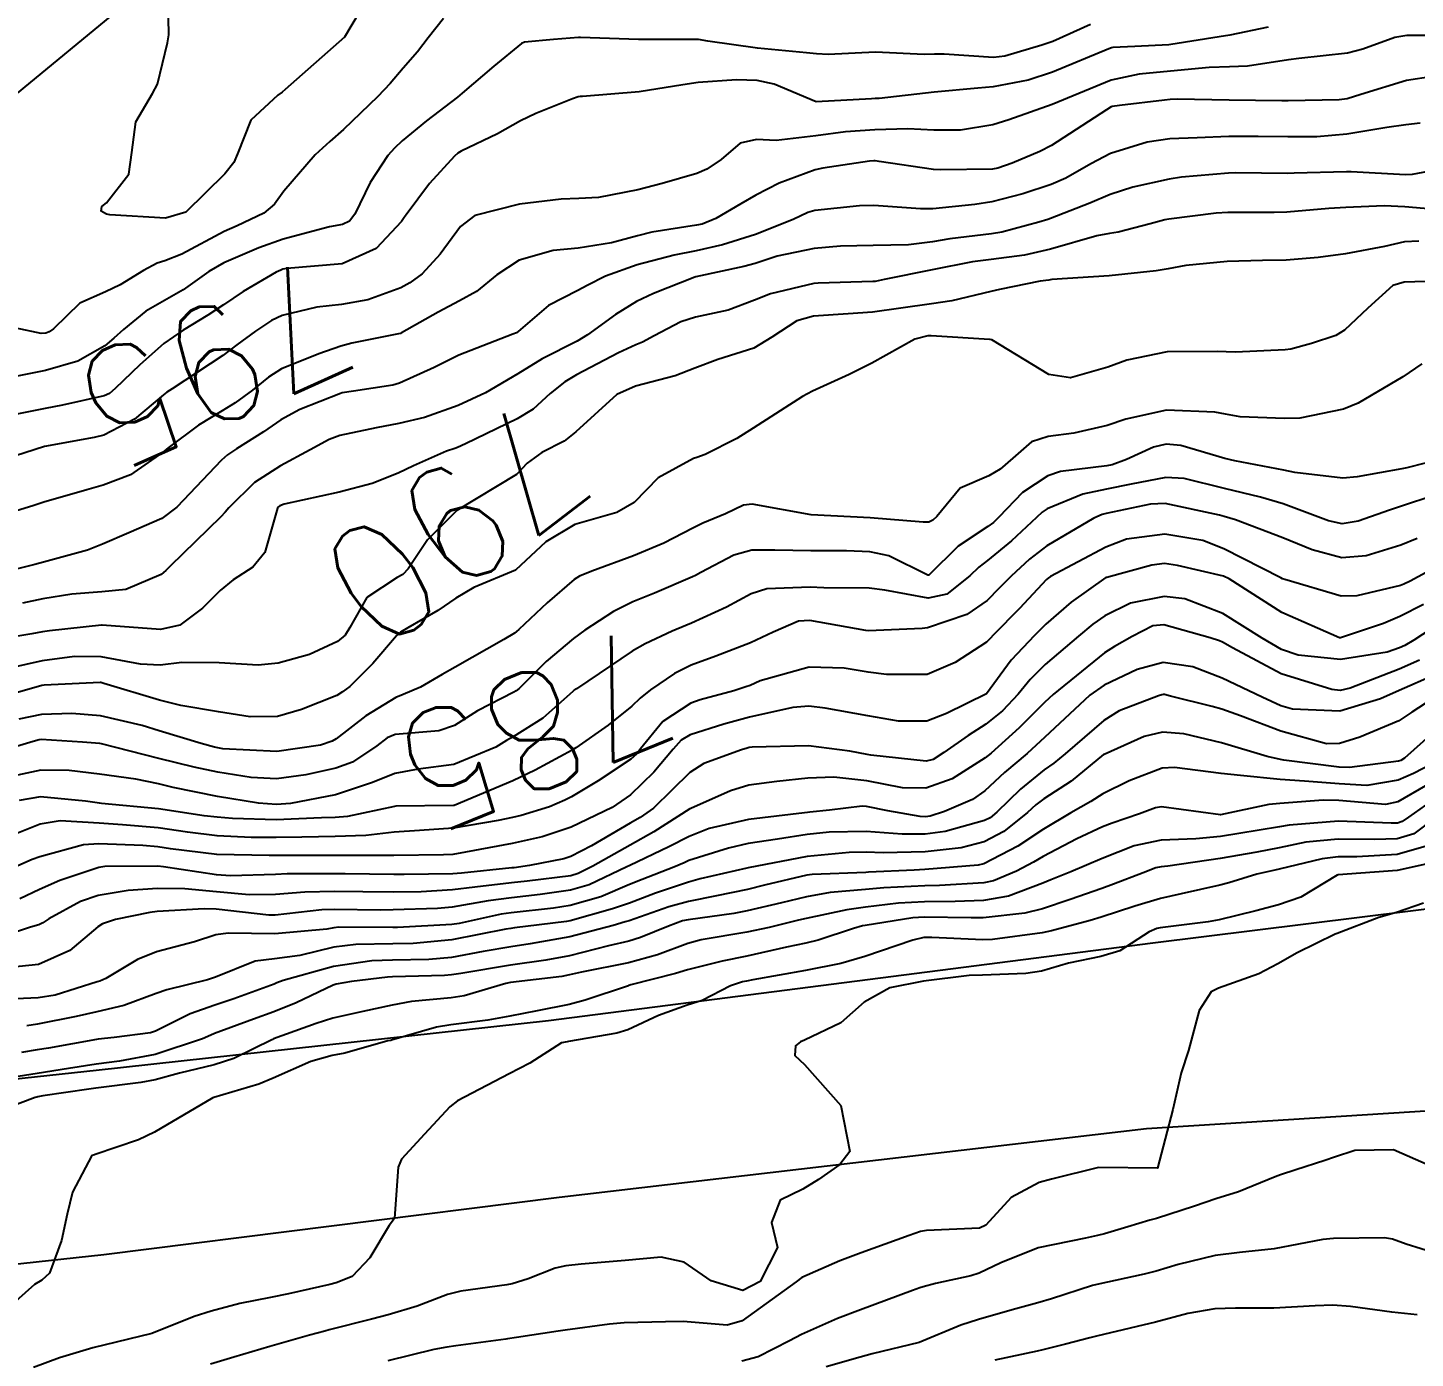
# Model space of a CAD drawing. Header units: metres. Extents: x 307586 to 320046, y 7427249 to 7434250.
# Drawn here: x 318573.04 to 318620.07, y 7430230.27 to 7430275.36 of the extents above; entities that cross this region are included whole.
import ezdxf
from ezdxf.enums import TextEntityAlignment as Align

# ---------------------------------------------------------------- set-up
doc = ezdxf.new("R2010")
doc.units = ezdxf.units.M
doc.header["$MEASUREMENT"] = 0
for name, color, linetype in [('Cotas', 45, 'Continuous'), ('Curvas de Nivel 1m', 11, 'Continuous'), ('Curvas de Nivel 5m', 15, 'Continuous'), ('Edificações', 30, 'Continuous'), ('Vias Primárias', 230, 'Continuous')]:
    doc.layers.add(name, color=color, linetype=linetype)
doc.styles.add('Style-STANDARD', font='STANDARD.shx')

msp = doc.modelspace()

# ---------------------------------------------------------------- linework, layer by layer
at = {"layer": 'Curvas de Nivel 1m', "flags": 128}
for points, elevation in [([(318584.531, 7430276.303), (318583.783, 7430275.04), (318581.765, 7430273.259), (318581.663, 7430273.172), (318581.516, 7430273.072), (318580.609, 7430272.222), (318580.152, 7430271.086), (318580.025, 7430270.792), (318579.726, 7430270.408), (318578.397, 7430269.11), (318577.711, 7430268.901), (318575.83, 7430269.02), (318575.712, 7430269.04), (318575.531, 7430269.142), (318575.56, 7430269.296), (318575.716, 7430269.424), (318576.467, 7430270.391), (318576.567, 7430271.132), (318576.71, 7430272.169), (318577.272, 7430273.125), (318577.445, 7430273.444), (318577.78, 7430274.841), (318577.822, 7430275.119), (318577.8, 7430276.256)], 799), ([(318609.063, 7430275.472), (318607.785, 7430274.895), (318607.692, 7430274.853), (318607.415, 7430274.764), (318606.165, 7430274.39), (318605.779, 7430274.346), (318604.11, 7430274.466), (318603.78, 7430274.465), (318603.426, 7430274.452), (318601.78, 7430274.525), (318600.173, 7430274.452), (318599.779, 7430274.472), (318599.437, 7430274.512), (318597.781, 7430274.669), (318596.093, 7430274.897), (318595.784, 7430274.958), (318595.722, 7430274.963), (318593.783, 7430274.957), (318593.748, 7430274.956), (318591.784, 7430275.027), (318591.709, 7430275.026), (318590.868, 7430274.959), (318589.882, 7430274.869), (318589.781, 7430274.827), (318588.845, 7430274.055), (318587.764, 7430273.143), (318587.691, 7430273.073), (318587.615, 7430273.001), (318586.561, 7430272.201), (318585.74, 7430271.525), (318585.478, 7430271.281), (318585.245, 7430271.025), (318584.648, 7430270.107), (318584.126, 7430269.036), (318583.946, 7430268.802), (318583.709, 7430268.692), (318583.27, 7430268.608), (318581.704, 7430268.195), (318580.881, 7430267.899), (318579.696, 7430267.394), (318579.179, 7430267.098), (318578.314, 7430266.48), (318577.678, 7430266.11), (318577.051, 7430265.748), (318576.285, 7430265.134), (318575.964, 7430264.833), (318575.657, 7430264.573), (318574.739, 7430264.062), (318573.649, 7430263.737), (318571.832, 7430263.374)], 797), ([(318615.082, 7430275.379), (318613.789, 7430275.103), (318613.427, 7430275.047), (318611.784, 7430274.786), (318611.717, 7430274.778), (318610.563, 7430274.722), (318609.828, 7430274.684), (318609.782, 7430274.678), (318609.689, 7430274.639), (318607.774, 7430273.854), (318606.954, 7430273.585), (318605.769, 7430273.359), (318605.242, 7430273.312), (318603.767, 7430273.179), (318601.898, 7430272.962), (318601.764, 7430272.956), (318601.644, 7430272.952), (318599.763, 7430272.85), (318598.345, 7430273.448), (318597.77, 7430273.567), (318597.062, 7430273.595), (318595.769, 7430273.497), (318595.249, 7430273.424), (318593.766, 7430273.19), (318591.845, 7430273.03), (318591.764, 7430273.027), (318591.696, 7430273.019), (318591.505, 7430272.953), (318590.269, 7430272.451), (318589.751, 7430272.205), (318588.969, 7430271.758), (318587.736, 7430271.172), (318587.627, 7430271.108), (318587.509, 7430271.002), (318586.662, 7430270.073), (318585.874, 7430269.018), (318585.808, 7430268.923), (318585.711, 7430268.789), (318584.858, 7430267.872), (318583.696, 7430267.358), (318581.824, 7430267.198), (318581.694, 7430267.173), (318581.618, 7430267.146), (318581.461, 7430267.072), (318580.35, 7430266.417), (318579.676, 7430265.969), (318579.152, 7430265.616), (318578.313, 7430265.11), (318577.658, 7430264.655), (318576.847, 7430263.932), (318576.012, 7430263.136), (318575.811, 7430262.967), (318575.639, 7430262.888), (318574.217, 7430262.571), (318573.632, 7430262.448), (318572.564, 7430262.241)], 796), ([(318587.133, 7430275.667), (318586.611, 7430275.012), (318586.251, 7430274.542), (318585.773, 7430273.987), (318585.328, 7430273.464), (318584.914, 7430273.028), (318584.324, 7430272.464), (318583.746, 7430271.908), (318583.282, 7430271.504), (318582.781, 7430271.054), (318581.72, 7430269.823), (318581.41, 7430269.379), (318581.046, 7430269.077), (318580.145, 7430268.649), (318579.706, 7430268.446), (318578.266, 7430267.679), (318577.696, 7430267.462), (318577.435, 7430267.383), (318576.972, 7430267.127), (318576.18, 7430266.641), (318575.682, 7430266.41), (318574.805, 7430266.02), (318573.921, 7430265.157), (318573.775, 7430265.046), (318573.661, 7430265.006), (318573.497, 7430264.998), (318572.647, 7430265.175)], 798), ([(318620.665, 7430273.71), (318619.773, 7430273.574), (318618.225, 7430273.091), (318617.766, 7430272.949), (318617.493, 7430272.915), (318615.765, 7430272.881), (318615.549, 7430272.878), (318613.765, 7430272.908), (318611.998, 7430272.939), (318611.765, 7430272.927), (318611.57, 7430272.907), (318610.045, 7430272.727), (318609.801, 7430272.691), (318609.762, 7430272.677), (318609.604, 7430272.575), (318607.749, 7430271.368), (318607.352, 7430271.159), (318606.405, 7430270.773), (318605.921, 7430270.597), (318605.74, 7430270.567), (318603.997, 7430270.539), (318603.739, 7430270.554), (318601.907, 7430270.828), (318601.764, 7430270.85), (318601.743, 7430270.85), (318601.724, 7430270.849), (318601.58, 7430270.832), (318599.988, 7430270.598), (318599.738, 7430270.545), (318598.509, 7430270.091), (318597.725, 7430269.687), (318597.218, 7430269.385), (318596.372, 7430268.893), (318595.904, 7430268.705), (318595.711, 7430268.663), (318594.198, 7430268.425), (318593.707, 7430268.301), (318592.833, 7430268.062), (318591.702, 7430267.892), (318590.851, 7430267.809), (318589.698, 7430267.475), (318588.938, 7430266.981), (318588.253, 7430266.423), (318587.679, 7430266.105), (318586.958, 7430265.722), (318585.718, 7430265.019), (318585.684, 7430264.998), (318585.663, 7430264.991), (318584.031, 7430264.665), (318583.658, 7430264.566), (318582.908, 7430264.304), (318581.65, 7430263.801), (318581.203, 7430263.518), (318580.66, 7430263.08), (318580.078, 7430262.644), (318579.632, 7430262.375), (318578.833, 7430261.894), (318577.799, 7430261.117), (318577.611, 7430260.958), (318576.526, 7430260.208), (318575.6, 7430259.853), (318575.045, 7430259.699), (318573.594, 7430259.277), (318573.25, 7430259.165), (318571.588, 7430258.663)], 794), ([(318620.24, 7430272.123), (318619.757, 7430272.062), (318619.115, 7430271.978), (318617.754, 7430271.751), (318616.739, 7430271.664), (318615.753, 7430271.661), (318614.75, 7430271.673), (318613.753, 7430271.667), (318612.686, 7430271.63), (318611.752, 7430271.59), (318610.987, 7430271.481), (318609.747, 7430271.093), (318609.072, 7430270.74), (318608.231, 7430270.257), (318607.732, 7430270.049), (318606.77, 7430269.727), (318605.723, 7430269.455), (318605.146, 7430269.361), (318603.719, 7430269.222), (318603.304, 7430269.221), (318601.721, 7430269.336), (318601.236, 7430269.319), (318599.718, 7430269.167), (318599.48, 7430269.09), (318598.992, 7430268.861), (318597.708, 7430268.352), (318596.598, 7430267.997), (318595.702, 7430267.797), (318594.959, 7430267.649), (318593.697, 7430267.318), (318592.628, 7430266.936), (318592.01, 7430266.623), (318591.685, 7430266.449), (318590.69, 7430265.948), (318589.664, 7430265.059), (318589.614, 7430265.021), (318589.49, 7430264.973), (318587.655, 7430264.255), (318586.821, 7430263.838), (318585.646, 7430263.311), (318585.418, 7430263.249), (318584.089, 7430263.036), (318583.701, 7430262.98), (318583.642, 7430262.964), (318582.27, 7430262.423), (318581.628, 7430262.066), (318581.036, 7430261.662), (318580.12, 7430261.085), (318579.817, 7430260.882), (318579.609, 7430260.704), (318578.1, 7430259.112), (318577.589, 7430258.729), (318576.471, 7430258.244), (318575.58, 7430257.852), (318575.07, 7430257.654), (318573.574, 7430257.242), (318573.288, 7430257.164), (318571.929, 7430256.823)], 793), ([(318621.11, 7430270.596), (318619.965, 7430270.382), (318619.739, 7430270.376), (318617.905, 7430270.473), (318617.74, 7430270.473), (318615.971, 7430270.426), (318615.739, 7430270.42), (318613.98, 7430270.437), (318613.739, 7430270.432), (318612.151, 7430270.29), (318611.736, 7430270.229), (318610.502, 7430269.952), (318609.728, 7430269.705), (318609.047, 7430269.417), (318607.715, 7430268.89), (318607.619, 7430268.857), (318607.318, 7430268.764), (318606.06, 7430268.426), (318605.709, 7430268.369), (318604.297, 7430268.204), (318603.706, 7430268.105), (318602.892, 7430267.999), (318601.704, 7430267.976), (318600.592, 7430267.953), (318599.703, 7430267.871), (318598.446, 7430267.615), (318597.698, 7430267.371), (318597.319, 7430267.262), (318595.693, 7430266.91), (318595.658, 7430266.9), (318594.251, 7430266.348), (318593.68, 7430266.082), (318592.964, 7430265.64), (318592.013, 7430264.945), (318591.661, 7430264.738), (318590.483, 7430264.133), (318589.65, 7430263.631), (318588.559, 7430262.986), (318587.636, 7430262.556), (318586.49, 7430262.151), (318585.627, 7430261.94), (318584.856, 7430261.796), (318583.62, 7430261.54), (318583.261, 7430261.402), (318582.62, 7430261.055), (318581.607, 7430260.505), (318580.734, 7430259.946), (318579.857, 7430259.087), (318579.739, 7430258.941), (318579.59, 7430258.785), (318577.877, 7430257.115), (318577.727, 7430256.961), (318577.569, 7430256.83), (318576.372, 7430256.321), (318575.559, 7430256.242), (318574.544, 7430256.164), (318573.555, 7430255.998), (318572.863, 7430255.861)], 792), ([(318621.152, 7430269.165), (318619.723, 7430269.29), (318619.017, 7430269.327), (318617.722, 7430269.27), (318617.14, 7430269.228), (318615.72, 7430269.106), (318615.294, 7430269.09), (318613.719, 7430269.1), (318613.328, 7430269.076), (318611.715, 7430268.866), (318611.584, 7430268.842), (318611.089, 7430268.716), (318610.005, 7430268.432), (318609.709, 7430268.383), (318609.277, 7430268.305), (318607.704, 7430267.85), (318606.825, 7430267.645), (318605.7, 7430267.502), (318605.067, 7430267.419), (318603.696, 7430267.148), (318602.077, 7430266.824), (318601.762, 7430266.759), (318601.692, 7430266.752), (318599.835, 7430266.705), (318599.691, 7430266.691), (318598.221, 7430266.336), (318597.682, 7430266.119), (318596.78, 7430265.786), (318595.673, 7430265.552), (318595.183, 7430265.392), (318594.277, 7430264.914), (318593.881, 7430264.697), (318593.66, 7430264.609), (318593.064, 7430264.336), (318591.649, 7430263.59), (318591.244, 7430263.357), (318590.751, 7430262.959), (318590.174, 7430262.425), (318589.63, 7430262.104), (318587.88, 7430261.259), (318587.615, 7430261.129), (318587.521, 7430261.094), (318587.237, 7430261.004), (318586.115, 7430260.508), (318585.605, 7430260.26), (318584.717, 7430259.914), (318583.599, 7430259.616), (318581.734, 7430259.207), (318581.594, 7430259.149), (318581.545, 7430259.119), (318581.513, 7430259.071), (318581.075, 7430257.578), (318580.679, 7430257.079), (318580.007, 7430256.645), (318579.561, 7430256.29), (318578.963, 7430255.688), (318578.198, 7430255.11), (318577.541, 7430254.965), (318575.568, 7430255.115), (318575.543, 7430255.114), (318573.782, 7430254.916), (318573.54, 7430254.879), (318573.186, 7430254.812), (318571.536, 7430254.544)], 791), ([(318621.497, 7430266.79), (318619.694, 7430266.737), (318619.313, 7430266.616), (318618.46, 7430265.849), (318617.67, 7430265.106), (318617.379, 7430264.931), (318616.557, 7430264.651), (318615.857, 7430264.462), (318615.661, 7430264.436), (318613.977, 7430264.36), (318613.66, 7430264.369), (318613.365, 7430264.389), (318611.66, 7430264.372), (318610.294, 7430264.086), (318609.654, 7430263.849), (318608.389, 7430263.487), (318607.651, 7430263.601), (318605.717, 7430264.779), (318605.663, 7430264.793), (318605.647, 7430264.797), (318603.665, 7430264.92), (318603.551, 7430264.916), (318603.111, 7430264.808), (318601.654, 7430263.987), (318600.886, 7430263.602), (318599.645, 7430263.045), (318599.302, 7430262.855), (318597.632, 7430261.791), (318597.075, 7430261.439), (318596.01, 7430260.896), (318595.719, 7430260.792), (318595.611, 7430260.755), (318594.417, 7430260.1), (318593.596, 7430259.263), (318593.01, 7430258.929), (318591.589, 7430258.517), (318590.609, 7430257.934), (318589.573, 7430256.97), (318588.169, 7430256.385), (318587.558, 7430256.031), (318586.947, 7430255.611), (318585.926, 7430255.016), (318585.683, 7430254.877), (318585.54, 7430254.748), (318584.746, 7430253.813), (318583.959, 7430253.036), (318583.712, 7430252.846), (318583.518, 7430252.732), (318582.321, 7430252.248), (318581.507, 7430252.017), (318580.579, 7430252.007), (318579.509, 7430252.173), (318578.233, 7430252.388), (318577.515, 7430252.569), (318575.628, 7430253.139), (318575.523, 7430253.166), (318575.496, 7430253.167), (318575.023, 7430253.145), (318573.603, 7430253.077), (318573.521, 7430253.062), (318572.053, 7430252.643)], 789), ([(318620.292, 7430263.968), (318619.652, 7430263.528), (318618.135, 7430262.633), (318617.641, 7430262.425), (318616.163, 7430262.129), (318615.637, 7430262.114), (318614.138, 7430262.175), (318613.639, 7430262.259), (318613.283, 7430262.329), (318611.64, 7430262.397), (318610.268, 7430262.093), (318609.634, 7430261.879), (318608.504, 7430261.62), (318607.63, 7430261.506), (318607.069, 7430261.325), (318606.432, 7430260.772), (318606.001, 7430260.392), (318605.614, 7430260.17), (318604.643, 7430259.754), (318603.861, 7430258.797), (318603.726, 7430258.665), (318603.591, 7430258.6), (318603.389, 7430258.601), (318601.592, 7430258.745), (318599.593, 7430258.85), (318597.598, 7430259.214), (318597.304, 7430259.175), (318596.693, 7430258.889), (318595.924, 7430258.562), (318595.588, 7430258.403), (318594.599, 7430257.894), (318593.578, 7430257.458), (318592.16, 7430256.941), (318591.745, 7430256.772), (318591.569, 7430256.661), (318590.652, 7430255.864), (318589.69, 7430254.969), (318589.613, 7430254.899), (318589.542, 7430254.84), (318589.184, 7430254.62), (318587.53, 7430253.689), (318587.095, 7430253.436), (318586.362, 7430253.012), (318585.774, 7430252.763), (318585.518, 7430252.66), (318584.498, 7430252.041), (318583.496, 7430251.263), (318583.359, 7430251.178), (318582.968, 7430251.048), (318581.491, 7430250.83), (318579.655, 7430250.925), (318579.492, 7430250.949), (318579.376, 7430250.976), (318578.921, 7430251.099), (318577.499, 7430251.532), (318576.921, 7430251.707), (318575.506, 7430252.037), (318574.542, 7430252.115), (318573.507, 7430252.084), (318572.747, 7430251.929)], 788), ([(318620.411, 7430260.602), (318619.787, 7430260.442), (318619.62, 7430260.413), (318618.108, 7430260.14), (318617.615, 7430260.093), (318615.993, 7430260.28), (318615.618, 7430260.362), (318613.959, 7430260.677), (318613.624, 7430260.758), (318612.129, 7430261.203), (318611.628, 7430261.249), (318611.203, 7430261.139), (318610.29, 7430260.723), (318609.802, 7430260.546), (318609.62, 7430260.513), (318608.054, 7430260.315), (318607.614, 7430260.175), (318606.763, 7430259.611), (318605.96, 7430258.776), (318605.78, 7430258.589), (318605.59, 7430258.453), (318604.583, 7430257.79), (318603.589, 7430256.8), (318603.55, 7430256.8), (318602.225, 7430257.465), (318601.581, 7430257.599), (318600.793, 7430257.626), (318599.581, 7430257.63), (318598.369, 7430257.657), (318597.581, 7430257.651), (318596.977, 7430257.488), (318595.863, 7430256.897), (318595.677, 7430256.793), (318595.571, 7430256.743), (318594.282, 7430256.193), (318593.558, 7430255.896), (318592.903, 7430255.579), (318591.923, 7430254.944), (318591.54, 7430254.66), (318590.615, 7430253.877), (318589.695, 7430252.968), (318589.604, 7430252.887), (318589.521, 7430252.836), (318588.291, 7430252.209), (318587.504, 7430251.713), (318586.976, 7430251.53), (318585.499, 7430251.407), (318585.225, 7430251.295), (318584.88, 7430251.026), (318584.051, 7430250.471), (318583.485, 7430250.259), (318582.469, 7430250.042), (318581.481, 7430249.907), (318580.616, 7430249.944), (318579.483, 7430250.13), (318578.683, 7430250.3), (318577.488, 7430250.597), (318575.542, 7430251.09), (318575.492, 7430251.097), (318574.9, 7430251.146), (318573.494, 7430251.239), (318573.426, 7430251.229), (318573.226, 7430251.164), (318571.487, 7430250.644)], 787), ([(318620.701, 7430259.504), (318619.601, 7430259.144), (318619.204, 7430259.011), (318618.143, 7430258.632), (318617.592, 7430258.539), (318617.134, 7430258.645), (318615.601, 7430259.228), (318614.825, 7430259.447), (318613.609, 7430259.74), (318612.238, 7430260.076), (318611.614, 7430260.115), (318610.439, 7430259.893), (318609.608, 7430259.725), (318608.801, 7430259.546), (318607.597, 7430259.051), (318607.422, 7430258.935), (318607.237, 7430258.764), (318606.387, 7430257.97), (318605.578, 7430257.301), (318605.283, 7430257.076), (318604.973, 7430256.786), (318604.2, 7430256.157), (318603.561, 7430256.024), (318602.09, 7430256.297), (318601.566, 7430256.363), (318600.031, 7430256.38), (318599.566, 7430256.402), (318598.096, 7430256.341), (318597.562, 7430256.169), (318596.728, 7430255.716), (318595.547, 7430255.182), (318595.35, 7430255.098), (318594.89, 7430254.907), (318593.972, 7430254.482), (318593.536, 7430254.224), (318591.641, 7430252.948), (318591.568, 7430252.903), (318591.522, 7430252.859), (318590.505, 7430251.963), (318589.498, 7430251.325), (318589.273, 7430251.197), (318588.911, 7430250.979), (318587.487, 7430250.388), (318586.272, 7430250.225), (318585.484, 7430250.081), (318584.735, 7430249.773), (318583.476, 7430249.358), (318581.952, 7430249.063), (318581.473, 7430249.035), (318580.861, 7430249.076), (318579.475, 7430249.304), (318577.977, 7430249.611), (318577.479, 7430249.735), (318576.712, 7430249.897), (318575.482, 7430250.061), (318574.452, 7430250.182), (318573.483, 7430250.193), (318572.221, 7430249.92)], 786), ([(318620.99, 7430257.185), (318619.897, 7430256.607), (318619.682, 7430256.499), (318619.571, 7430256.459), (318618.089, 7430256.108), (318617.565, 7430256.093), (318615.65, 7430256.659), (318615.573, 7430256.686), (318615.518, 7430256.716), (318613.583, 7430257.703), (318612.871, 7430257.976), (318611.588, 7430258.189), (318610.282, 7430258.027), (318609.583, 7430257.757), (318607.706, 7430256.758), (318607.627, 7430256.704), (318607.571, 7430256.654), (318606.655, 7430255.67), (318605.776, 7430254.778), (318605.666, 7430254.655), (318605.54, 7430254.535), (318604.483, 7430253.841), (318603.529, 7430253.437), (318602.148, 7430253.44), (318601.53, 7430253.517), (318600.717, 7430253.652), (318599.531, 7430253.689), (318597.87, 7430253.219), (318597.525, 7430253.067), (318597.388, 7430253.018), (318596.971, 7430252.886), (318595.833, 7430252.582), (318595.517, 7430252.472), (318594.572, 7430251.845), (318593.818, 7430250.917), (318593.675, 7430250.734), (318593.489, 7430250.566), (318592.376, 7430249.831), (318591.476, 7430249.296), (318591.248, 7430249.179), (318590.725, 7430248.957), (318589.774, 7430248.663), (318589.469, 7430248.59), (318588.985, 7430248.494), (318587.465, 7430248.229), (318586.326, 7430248.15), (318585.464, 7430248.097), (318584.504, 7430247.988), (318583.462, 7430247.949), (318582.333, 7430247.928), (318581.461, 7430247.911), (318580.62, 7430247.919), (318579.462, 7430247.97), (318578.454, 7430248.096), (318577.464, 7430248.244), (318576.252, 7430248.345), (318575.466, 7430248.403), (318574.143, 7430248.477), (318573.465, 7430248.365), (318572.1, 7430247.821)], 784), ([(318620.349, 7430255.814), (318619.555, 7430255.408), (318618.999, 7430255.171), (318617.544, 7430254.68), (318617.501, 7430254.683), (318615.556, 7430255.541), (318613.765, 7430256.678), (318613.574, 7430256.767), (318612.011, 7430257.137), (318611.578, 7430257.197), (318611.149, 7430257.143), (318609.616, 7430256.73), (318609.581, 7430256.722), (318608.415, 7430255.893), (318607.549, 7430255.15), (318607.356, 7430254.951), (318607.162, 7430254.764), (318606.382, 7430253.924), (318605.542, 7430252.78), (318604.188, 7430252.122), (318603.514, 7430251.862), (318602.553, 7430251.854), (318601.515, 7430252.043), (318600.069, 7430252.293), (318599.518, 7430252.366), (318598.981, 7430252.324), (318597.51, 7430251.989), (318596.639, 7430251.756), (318595.5, 7430251.398), (318595.191, 7430251.21), (318594.918, 7430250.906), (318594.266, 7430250.131), (318593.477, 7430249.364), (318592.848, 7430248.929), (318591.466, 7430248.266), (318590.485, 7430247.938), (318589.46, 7430247.713), (318587.878, 7430247.414), (318587.456, 7430247.344), (318587.134, 7430247.326), (318585.456, 7430247.304), (318585.18, 7430247.299), (318583.456, 7430247.303), (318581.695, 7430247.306), (318581.455, 7430247.306), (318581.225, 7430247.302), (318579.455, 7430247.337), (318577.879, 7430247.536), (318577.458, 7430247.601), (318576.945, 7430247.638), (318575.458, 7430247.697), (318574.935, 7430247.669), (318573.454, 7430247.262), (318573.196, 7430247.164), (318571.988, 7430246.639)], 783), ([(318620.945, 7430255.203), (318620.029, 7430254.605), (318619.725, 7430254.425), (318619.54, 7430254.342), (318619.116, 7430254.193), (318617.536, 7430253.945), (318616.101, 7430254.091), (318615.539, 7430254.281), (318614.883, 7430254.667), (318613.555, 7430255.503), (318612.263, 7430255.999), (318611.563, 7430256.078), (318610.423, 7430255.858), (318609.553, 7430255.427), (318609.145, 7430255.14), (318608.663, 7430254.743), (318607.533, 7430253.78), (318607.024, 7430253.269), (318606.609, 7430252.769), (318606.088, 7430252.203), (318605.513, 7430251.752), (318604.92, 7430251.374), (318604.091, 7430250.794), (318603.738, 7430250.559), (318603.498, 7430250.505), (318601.62, 7430250.71), (318601.501, 7430250.732), (318600.906, 7430250.836), (318599.505, 7430251.016), (318597.595, 7430250.979), (318597.494, 7430250.963), (318597.431, 7430250.944), (318597.231, 7430250.883), (318595.963, 7430250.42), (318595.485, 7430250.119), (318594.871, 7430249.514), (318594.253, 7430248.912), (318593.799, 7430248.587), (318593.468, 7430248.395), (318592.152, 7430247.631), (318591.456, 7430247.273), (318591.217, 7430247.191), (318590.051, 7430246.964), (318589.53, 7430246.891), (318589.452, 7430246.883), (318587.742, 7430246.702), (318587.448, 7430246.681), (318585.807, 7430246.657), (318585.447, 7430246.656), (318583.801, 7430246.683), (318583.448, 7430246.686), (318581.833, 7430246.678), (318581.447, 7430246.664), (318579.92, 7430246.611), (318579.446, 7430246.648), (318577.645, 7430246.922), (318577.45, 7430246.939), (318575.659, 7430246.929), (318575.449, 7430246.9), (318574.134, 7430246.462), (318573.438, 7430246.156), (318572.771, 7430245.832)], 782), ([(318620.211, 7430253.928), (318619.533, 7430253.622), (318617.863, 7430252.972), (318617.526, 7430252.9), (318617.244, 7430252.925), (318615.531, 7430253.464), (318613.876, 7430254.34), (318613.541, 7430254.53), (318613.436, 7430254.576), (318613.126, 7430254.686), (318611.549, 7430255.124), (318611.177, 7430255.086), (318610.481, 7430254.721), (318609.881, 7430254.385), (318609.537, 7430254.168), (318607.797, 7430252.756), (318607.52, 7430252.499), (318606.647, 7430251.633), (318605.698, 7430250.778), (318605.593, 7430250.688), (318605.5, 7430250.611), (318604.376, 7430249.904), (318603.485, 7430249.589), (318602.695, 7430249.601), (318601.488, 7430249.832), (318600.371, 7430249.96), (318599.489, 7430249.925), (318598.438, 7430249.816), (318597.481, 7430249.69), (318596.864, 7430249.501), (318595.516, 7430248.9), (318595.487, 7430248.886), (318594.27, 7430248.107), (318593.46, 7430247.651), (318592.202, 7430246.939), (318591.705, 7430246.69), (318591.448, 7430246.619), (318589.972, 7430246.437), (318589.444, 7430246.382), (318588.203, 7430246.227), (318587.44, 7430246.136), (318586.374, 7430246.076), (318585.439, 7430246.064), (318584.401, 7430246.068), (318583.439, 7430246.081), (318582.435, 7430246.058), (318581.437, 7430245.986), (318580.548, 7430245.967), (318579.438, 7430246.071), (318578.37, 7430246.175), (318577.439, 7430246.186), (318576.448, 7430246.12), (318575.435, 7430245.95), (318574.835, 7430245.742), (318573.76, 7430245.157), (318573.559, 7430245.021), (318573.421, 7430244.957), (318573.133, 7430244.877), (318571.414, 7430244.295)], 781), ([(318620.631, 7430252.599), (318619.962, 7430252.162), (318619.516, 7430251.869), (318618.19, 7430251.31), (318617.508, 7430251.1), (318617.06, 7430251.092), (318615.511, 7430251.518), (318614.152, 7430252.039), (318613.519, 7430252.264), (318613.189, 7430252.354), (318611.772, 7430252.706), (318611.571, 7430252.757), (318611.523, 7430252.765), (318611.482, 7430252.752), (318611.374, 7430252.711), (318610.041, 7430252.202), (318609.514, 7430251.885), (318608.202, 7430250.75), (318607.817, 7430250.436), (318607.495, 7430250.203), (318606.694, 7430249.558), (318605.896, 7430248.776), (318605.667, 7430248.582), (318605.47, 7430248.486), (318604.143, 7430248.117), (318603.465, 7430248.023), (318602.685, 7430248.032), (318601.466, 7430248.115), (318600.211, 7430248.097), (318599.465, 7430248.013), (318598.461, 7430247.863), (318597.461, 7430247.706), (318596.793, 7430247.553), (318595.455, 7430247.13), (318595.295, 7430247.061), (318594.947, 7430246.905), (318593.867, 7430246.495), (318593.444, 7430246.32), (318592.463, 7430245.909), (318591.433, 7430245.614), (318590.863, 7430245.524), (318589.429, 7430245.366), (318589.091, 7430245.312), (318587.666, 7430244.996), (318587.423, 7430244.961), (318585.576, 7430244.864), (318585.421, 7430244.86), (318583.588, 7430244.871), (318583.421, 7430244.853), (318583.18, 7430244.804), (318581.419, 7430244.653), (318579.832, 7430244.673), (318579.418, 7430244.619), (318578.698, 7430244.383), (318577.412, 7430244.041), (318576.76, 7430243.776), (318575.686, 7430243.137), (318575.49, 7430243.05), (318575.401, 7430243.019), (318573.975, 7430242.574), (318573.393, 7430242.477), (318572.15, 7430242.42)], 779), ([(318620.662, 7430251.448), (318619.708, 7430250.608), (318619.585, 7430250.526), (318619.501, 7430250.496), (318617.848, 7430250.285), (318617.498, 7430250.295), (318615.621, 7430250.539), (318615.501, 7430250.553), (318615.059, 7430250.664), (318613.507, 7430251.127), (318612.234, 7430251.423), (318611.511, 7430251.48), (318610.889, 7430251.336), (318609.532, 7430250.73), (318609.511, 7430250.722), (318608.413, 7430249.822), (318607.48, 7430249.225), (318607.214, 7430249.026), (318606.933, 7430248.765), (318606.126, 7430248.114), (318605.463, 7430247.766), (318604.687, 7430247.562), (318603.459, 7430247.428), (318602.033, 7430247.396), (318601.459, 7430247.413), (318600.885, 7430247.409), (318599.457, 7430247.269), (318597.464, 7430246.891), (318597.415, 7430246.88), (318595.833, 7430246.51), (318595.445, 7430246.405), (318594.319, 7430246.032), (318593.435, 7430245.693), (318592.868, 7430245.492), (318591.425, 7430245.09), (318591.308, 7430245.068), (318590.381, 7430244.96), (318589.538, 7430244.852), (318589.422, 7430244.835), (318589.251, 7430244.803), (318587.417, 7430244.448), (318586.107, 7430244.322), (318585.416, 7430244.312), (318584.16, 7430244.288), (318583.414, 7430244.193), (318582.272, 7430243.918), (318581.41, 7430243.807), (318580.757, 7430243.729), (318579.404, 7430243.185), (318579.141, 7430243.094), (318577.757, 7430242.755), (318577.395, 7430242.625), (318576.3, 7430242.22), (318575.386, 7430242.002), (318574.688, 7430241.843), (318573.379, 7430241.584), (318573.012, 7430241.532)], 778), ([(318620.999, 7430250.595), (318620.011, 7430250.089), (318619.492, 7430249.862), (318618.435, 7430249.68), (318617.489, 7430249.734), (318616.32, 7430249.822), (318615.491, 7430249.875), (318614.145, 7430250.021), (318613.494, 7430250.083), (318611.914, 7430250.286), (318611.496, 7430250.261), (318610.375, 7430249.836), (318609.483, 7430249.389), (318609.075, 7430249.14), (318608.394, 7430248.746), (318607.467, 7430248.193), (318606.605, 7430247.625), (318605.455, 7430247.024), (318605.263, 7430246.974), (318603.453, 7430246.83), (318603.086, 7430246.806), (318601.541, 7430246.739), (318601.451, 7430246.733), (318599.634, 7430246.665), (318599.45, 7430246.638), (318598.02, 7430246.296), (318597.442, 7430246.153), (318596.393, 7430245.936), (318595.436, 7430245.744), (318594.778, 7430245.562), (318593.426, 7430245.094), (318593.293, 7430245.054), (318592.882, 7430244.928), (318591.419, 7430244.548), (318590.072, 7430244.308), (318589.415, 7430244.213), (318588.476, 7430244.046), (318587.411, 7430243.852), (318586.637, 7430243.782), (318585.41, 7430243.758), (318584.707, 7430243.73), (318583.408, 7430243.538), (318581.703, 7430243.065), (318581.487, 7430242.984), (318581.401, 7430242.948), (318580.035, 7430242.442), (318579.39, 7430242.23), (318578.546, 7430241.942), (318577.376, 7430241.348), (318577.206, 7430241.291), (318575.979, 7430241.134), (318575.433, 7430241.079), (318575.372, 7430241.071), (318573.748, 7430240.777), (318573.368, 7430240.714), (318572.834, 7430240.634)], 777), ([(318620.419, 7430249.671), (318619.481, 7430249.129), (318619.061, 7430249.034), (318617.481, 7430249.165), (318616.946, 7430249.18), (318615.479, 7430249.07), (318615.11, 7430249.032), (318613.473, 7430248.68), (318611.477, 7430248.958), (318611.265, 7430248.923), (318610.724, 7430248.717), (318609.795, 7430248.401), (318609.468, 7430248.276), (318608.597, 7430247.875), (318607.458, 7430247.27), (318607.137, 7430247.082), (318606.558, 7430246.769), (318605.782, 7430246.442), (318605.447, 7430246.376), (318603.949, 7430246.292), (318603.445, 7430246.275), (318602.057, 7430246.207), (318601.443, 7430246.156), (318600.237, 7430246.046), (318599.439, 7430245.906), (318598.596, 7430245.702), (318597.431, 7430245.426), (318596.973, 7430245.341), (318595.426, 7430245.129), (318595.242, 7430245.086), (318594.765, 7430244.907), (318593.813, 7430244.522), (318593.418, 7430244.405), (318592.733, 7430244.247), (318591.412, 7430243.906), (318590.607, 7430243.762), (318589.409, 7430243.593), (318587.719, 7430243.309), (318587.405, 7430243.255), (318587.174, 7430243.234), (318585.405, 7430243.193), (318585.242, 7430243.185), (318584.014, 7430243.034), (318583.493, 7430242.947), (318583.401, 7430242.914), (318582.137, 7430242.314), (318581.387, 7430242.012), (318580.698, 7430241.763), (318579.376, 7430241.27), (318579.247, 7430241.22), (318578.963, 7430241.096), (318577.367, 7430240.562), (318576.157, 7430240.34), (318575.364, 7430240.234), (318574.426, 7430240.086), (318573.36, 7430239.918), (318571.851, 7430239.676)], 776), ([(318620.762, 7430248.597), (318620.028, 7430248.044), (318619.465, 7430247.866), (318618.687, 7430247.844), (318617.465, 7430247.863), (318616.361, 7430247.754), (318615.462, 7430247.569), (318614.706, 7430247.422), (318613.458, 7430247.2), (318611.691, 7430246.943), (318611.455, 7430246.92), (318611.284, 7430246.882), (318610.855, 7430246.716), (318609.843, 7430246.33), (318609.445, 7430246.183), (318608.373, 7430245.812), (318607.434, 7430245.499), (318606.843, 7430245.355), (318605.429, 7430245.196), (318605.024, 7430245.189), (318603.429, 7430245.216), (318603.041, 7430245.194), (318601.424, 7430244.931), (318601.337, 7430244.918), (318601.033, 7430244.834), (318599.834, 7430244.431), (318599.418, 7430244.331), (318598.756, 7430244.2), (318597.413, 7430243.892), (318596.579, 7430243.72), (318595.408, 7430243.428), (318595.001, 7430243.31), (318593.484, 7430242.919), (318593.423, 7430242.9), (318593.402, 7430242.891), (318591.939, 7430242.397), (318591.393, 7430242.258), (318590.309, 7430242.041), (318589.386, 7430241.86), (318588.643, 7430241.722), (318587.381, 7430241.568), (318586.895, 7430241.49), (318585.373, 7430241.045), (318585.355, 7430241.038), (318585.248, 7430241.021), (318583.797, 7430240.607), (318583.368, 7430240.526), (318582.644, 7430240.329), (318581.36, 7430239.753), (318580.878, 7430239.554), (318579.353, 7430239.103), (318579.315, 7430239.091), (318577.341, 7430237.923), (318576.8, 7430237.664), (318575.333, 7430237.168), (318575.31, 7430237.163), (318575.215, 7430237.141), (318574.564, 7430235.898), (318574.382, 7430235.149), (318574.192, 7430234.253), (318573.787, 7430233.155), (318573.519, 7430232.918), (318573.277, 7430232.764), (318572.426, 7430232.012)], 774), ([(318620.439, 7430247.624), (318619.46, 7430247.335), (318618.088, 7430247.259), (318617.459, 7430247.256), (318616.914, 7430247.19), (318615.455, 7430246.84), (318615.309, 7430246.806), (318614.706, 7430246.667), (318613.749, 7430246.376), (318613.447, 7430246.294), (318612.133, 7430246.01), (318611.44, 7430245.85), (318610.566, 7430245.589), (318609.43, 7430245.218), (318609.058, 7430245.107), (318607.738, 7430244.755), (318607.422, 7430244.685), (318605.742, 7430244.454), (318605.42, 7430244.446), (318603.686, 7430244.531), (318603.42, 7430244.521), (318603.043, 7430244.43), (318601.413, 7430243.878), (318600.607, 7430243.642), (318599.408, 7430243.403), (318597.619, 7430243.091), (318597.405, 7430243.047), (318597.268, 7430243.018), (318596.868, 7430242.885), (318595.901, 7430242.389), (318595.393, 7430242.231), (318594.418, 7430241.879), (318593.38, 7430241.399), (318593.016, 7430241.288), (318591.374, 7430240.999), (318591.331, 7430240.993), (318591.134, 7430240.952), (318590.065, 7430240.264), (318589.362, 7430239.906), (318587.616, 7430238.996), (318587.351, 7430238.785), (318586.494, 7430237.856), (318585.717, 7430237.016), (318585.602, 7430236.744), (318585.478, 7430235.018), (318585.412, 7430234.909), (318585.3, 7430234.764), (318584.641, 7430233.675), (318584.041, 7430233.032), (318583.5, 7430232.818), (318583.279, 7430232.767), (318581.883, 7430232.451), (318581.272, 7430232.327), (318580.23, 7430232.119), (318579.264, 7430231.86), (318578.685, 7430231.676), (318577.253, 7430231.11), (318575.248, 7430230.617), (318574.115, 7430230.281), (318573.241, 7430229.948)], 773), ([(318620.934, 7430247.119), (318619.455, 7430246.801), (318617.461, 7430246.648), (318617.428, 7430246.64), (318616.199, 7430245.895), (318615.438, 7430245.632), (318614.667, 7430245.435), (318613.43, 7430245.123), (318613.059, 7430245.055), (318611.425, 7430244.85), (318611.309, 7430244.826), (318611.059, 7430244.714), (318610.062, 7430244.078), (318609.414, 7430243.885), (318608.317, 7430243.651), (318607.409, 7430243.389), (318606.873, 7430243.301), (318605.408, 7430243.254), (318604.957, 7430243.235), (318603.405, 7430243.049), (318602.263, 7430242.817), (318601.398, 7430242.333), (318600.599, 7430241.63), (318599.376, 7430241.047), (318599.24, 7430240.987), (318599.062, 7430240.855), (318599.042, 7430240.528), (318599.367, 7430240.227), (318600.605, 7430238.837), (318600.904, 7430237.268), (318600.568, 7430236.838), (318599.847, 7430236.323), (318599.32, 7430235.992), (318598.551, 7430235.625), (318598.254, 7430234.866), (318598.452, 7430234.02), (318597.868, 7430232.871), (318597.278, 7430232.561), (318596.208, 7430232.891), (318595.289, 7430233.525), (318594.509, 7430233.69), (318593.29, 7430233.581), (318591.798, 7430233.452), (318591.287, 7430233.399), (318590.925, 7430233.315), (318590.007, 7430232.963), (318589.462, 7430232.786), (318589.28, 7430232.752), (318587.726, 7430232.543), (318587.274, 7430232.429), (318586.238, 7430232.036), (318585.264, 7430231.733), (318584.7, 7430231.587), (318583.256, 7430231.226), (318583.109, 7430231.188), (318582.59, 7430231.05), (318581.249, 7430230.669), (318580.026, 7430230.302), (318579.243, 7430230.071)], 772), ([(318620.347, 7430245.693), (318619.434, 7430245.375), (318618.842, 7430245.209), (318617.423, 7430244.657), (318617.363, 7430244.641), (318616.067, 7430244.003), (318615.413, 7430243.633), (318614.776, 7430243.299), (318613.404, 7430242.812), (318613.154, 7430242.684), (318612.754, 7430242.047), (318612.387, 7430240.695), (318612.133, 7430239.937), (318611.855, 7430238.702), (318611.333, 7430236.71), (318609.333, 7430236.73), (318607.742, 7430236.338), (318607.325, 7430236.228), (318606.373, 7430235.713), (318605.514, 7430234.778), (318605.302, 7430234.678), (318603.504, 7430234.595), (318603.301, 7430234.563), (318602.923, 7430234.429), (318601.293, 7430233.839), (318600.564, 7430233.564), (318599.284, 7430233.002), (318599.087, 7430232.853), (318597.263, 7430231.532), (318596.747, 7430231.391), (318595.262, 7430231.516), (318594.664, 7430231.504), (318593.261, 7430231.462), (318592.762, 7430231.425), (318591.257, 7430231.223), (318591.022, 7430231.187), (318589.615, 7430230.966), (318589.302, 7430230.92), (318589.252, 7430230.914), (318587.555, 7430230.682), (318587.249, 7430230.641), (318586.812, 7430230.56), (318585.244, 7430230.176)], 771), ([(318621.294, 7430233.663), (318619.766, 7430234.138), (318619.3, 7430234.304), (318619.031, 7430234.343), (318617.3, 7430234.328), (318616.942, 7430234.286), (318615.296, 7430233.972), (318614.121, 7430233.845), (318613.294, 7430233.75), (318612.039, 7430233.447), (318611.288, 7430233.223), (318610.883, 7430233.118), (318609.283, 7430232.771), (318609.137, 7430232.731), (318607.748, 7430232.276), (318607.277, 7430232.14), (318606.415, 7430231.904), (318605.271, 7430231.582), (318604.668, 7430231.387), (318603.263, 7430230.8), (318601.667, 7430230.414), (318601.255, 7430230.305), (318600.11, 7430229.981)], 769), ([(318620.136, 7430231.74), (318619.275, 7430231.833), (318617.882, 7430232.018), (318617.277, 7430232.07), (318616.685, 7430232.047), (318615.276, 7430231.961), (318613.984, 7430231.965), (318613.276, 7430231.946), (318612.366, 7430231.786), (318611.271, 7430231.489), (318610.645, 7430231.34), (318609.266, 7430231.016), (318609.038, 7430230.96), (318608.218, 7430230.74), (318607.452, 7430230.557), (318607.259, 7430230.511), (318605.825, 7430230.2)], 768)]:
    msp.add_lwpolyline(points, dxfattribs=dict(at, elevation=elevation))
at = {"layer": 'Curvas de Nivel 5m', "flags": 128}
for points, elevation in [([(318621.296, 7430275.089), (318619.79, 7430275.098), (318619.378, 7430275.027), (318618.296, 7430274.632), (318617.781, 7430274.496), (318616.126, 7430274.31), (318615.779, 7430274.267), (318614.392, 7430274.059), (318613.776, 7430274.029), (318613.093, 7430274.007), (318611.775, 7430273.88), (318610.711, 7430273.783), (318609.771, 7430273.581), (318607.763, 7430272.76), (318606.297, 7430272.235), (318605.756, 7430272.064), (318604.663, 7430271.882), (318603.754, 7430271.887), (318602.869, 7430271.928), (318601.754, 7430271.898), (318600.762, 7430271.831), (318599.751, 7430271.691), (318598.414, 7430271.534), (318597.75, 7430271.574), (318597.193, 7430271.441), (318596.551, 7430270.892), (318596.062, 7430270.565), (318595.728, 7430270.42), (318594.553, 7430270.083), (318593.722, 7430269.863), (318592.387, 7430269.608), (318591.719, 7430269.565), (318591.129, 7430269.545), (318589.717, 7430269.374), (318588.202, 7430268.993), (318587.709, 7430268.624), (318587.019, 7430267.688), (318586.415, 7430267.013), (318585.996, 7430266.709), (318585.686, 7430266.542), (318584.576, 7430266.134), (318583.677, 7430265.977), (318582.84, 7430265.888), (318581.671, 7430265.606), (318581.31, 7430265.432), (318580.765, 7430265.079), (318580.134, 7430264.609), (318579.655, 7430264.25), (318577.934, 7430263.116), (318577.753, 7430263.007), (318577.64, 7430262.915), (318576.662, 7430262.095), (318575.619, 7430261.554), (318575.296, 7430261.465), (318573.613, 7430261.16), (318571.606, 7430260.527)], 795), ([(318620.193, 7430268.12), (318619.708, 7430268.099), (318619.027, 7430267.941), (318617.703, 7430267.695), (318616.779, 7430267.572), (318615.701, 7430267.48), (318614.899, 7430267.47), (318613.701, 7430267.44), (318612.295, 7430267.297), (318611.698, 7430267.191), (318611.291, 7430267.12), (318609.695, 7430266.948), (318607.759, 7430266.825), (318607.693, 7430266.813), (318607.651, 7430266.803), (318607.354, 7430266.763), (318605.98, 7430266.486), (318605.687, 7430266.417), (318604.371, 7430266.105), (318603.681, 7430265.999), (318602.642, 7430265.852), (318601.676, 7430265.721), (318600.849, 7430265.664), (318599.674, 7430265.58), (318599.111, 7430265.419), (318598.261, 7430264.871), (318597.659, 7430264.499), (318596.434, 7430264.114), (318595.652, 7430263.822), (318594.993, 7430263.563), (318593.646, 7430263.21), (318593.013, 7430262.929), (318591.624, 7430261.662), (318591.223, 7430261.35), (318590.468, 7430260.961), (318589.97, 7430260.606), (318589.605, 7430260.218), (318587.593, 7430259), (318586.596, 7430257.997), (318585.933, 7430257.016), (318585.756, 7430256.832), (318585.569, 7430256.73), (318584.539, 7430256.049), (318583.963, 7430255.036), (318583.801, 7430254.776), (318583.538, 7430254.554), (318582.597, 7430254.117), (318581.53, 7430253.821), (318580.853, 7430253.754), (318579.53, 7430253.839), (318578.272, 7430253.85), (318577.529, 7430253.759), (318576.863, 7430253.793), (318575.532, 7430254.037), (318574.627, 7430254.054), (318573.53, 7430253.906), (318571.865, 7430253.524)], 790), ([(318620.142, 7430258.05), (318619.585, 7430257.822), (318618.408, 7430257.455), (318617.58, 7430257.389), (318616.575, 7430257.658), (318615.587, 7430258.065), (318613.979, 7430258.676), (318613.595, 7430258.794), (318613.442, 7430258.836), (318611.601, 7430259.233), (318611.102, 7430259.213), (318609.595, 7430258.899), (318609.462, 7430258.864), (318609.177, 7430258.736), (318607.583, 7430257.795), (318607.001, 7430257.343), (318606.38, 7430256.772), (318605.975, 7430256.368), (318605.56, 7430255.949), (318604.872, 7430255.468), (318603.546, 7430255.016), (318603.355, 7430254.994), (318601.544, 7430254.921), (318601.447, 7430254.928), (318599.549, 7430255.266), (318599.163, 7430255.241), (318598.311, 7430254.868), (318597.539, 7430254.514), (318596.37, 7430254.056), (318595.531, 7430253.753), (318594.961, 7430253.473), (318594.147, 7430252.914), (318593.803, 7430252.632), (318593.515, 7430252.369), (318592.715, 7430251.722), (318591.616, 7430250.948), (318591.492, 7430250.872), (318590.247, 7430250.201), (318589.482, 7430249.837), (318587.502, 7430249), (318587.473, 7430248.996), (318585.521, 7430248.971), (318585.472, 7430248.964), (318583.878, 7430248.627), (318583.468, 7430248.596), (318583, 7430248.578), (318581.467, 7430248.516), (318579.988, 7430248.564), (318579.468, 7430248.603), (318579.026, 7430248.654), (318577.471, 7430248.886), (318575.544, 7430249.067), (318575.472, 7430249.075), (318575.004, 7430249.145), (318573.474, 7430249.294), (318572.756, 7430249.171)], 785), ([(318620.711, 7430253.418), (318619.526, 7430252.895), (318618.894, 7430252.619), (318617.518, 7430252.197), (318615.909, 7430252.266), (318615.52, 7430252.379), (318614.879, 7430252.666), (318613.529, 7430253.316), (318612.534, 7430253.696), (318611.534, 7430253.84), (318610.647, 7430253.604), (318609.526, 7430253.075), (318609.043, 7430252.737), (318607.508, 7430251.306), (318607.229, 7430251.04), (318606.915, 7430250.766), (318606.153, 7430250.114), (318605.484, 7430249.499), (318605.062, 7430249.202), (318604.121, 7430248.794), (318603.632, 7430248.638), (318603.471, 7430248.618), (318603.289, 7430248.621), (318602.192, 7430248.819), (318601.475, 7430248.968), (318601.33, 7430248.976), (318600.223, 7430248.842), (318599.549, 7430248.772), (318599.472, 7430248.761), (318599.372, 7430248.751), (318597.469, 7430248.527), (318596.139, 7430248.221), (318595.463, 7430247.953), (318594.768, 7430247.599), (318593.453, 7430246.969), (318593.352, 7430246.922), (318592.075, 7430246.309), (318591.441, 7430246.126), (318590.417, 7430245.982), (318589.436, 7430245.874), (318588.653, 7430245.764), (318587.431, 7430245.551), (318586.932, 7430245.504), (318585.43, 7430245.459), (318584.997, 7430245.456), (318583.429, 7430245.476), (318583.016, 7430245.46), (318581.426, 7430245.288), (318581.211, 7430245.287), (318579.429, 7430245.482), (318579.025, 7430245.5), (318577.427, 7430245.402), (318577.178, 7430245.371), (318576.02, 7430245.134), (318575.574, 7430244.986), (318575.42, 7430244.883), (318574.473, 7430244.089), (318573.407, 7430243.611), (318571.647, 7430243.428)], 780), ([(318620.8, 7430249.28), (318619.846, 7430248.606), (318619.628, 7430248.452), (318619.471, 7430248.402), (318619.258, 7430248.401), (318617.471, 7430248.471), (318615.798, 7430248.329), (318615.469, 7430248.274), (318614.094, 7430248.046), (318613.466, 7430247.943), (318612.637, 7430247.865), (318611.464, 7430247.829), (318610.55, 7430247.631), (318609.458, 7430247.201), (318608.397, 7430246.746), (318607.722, 7430246.483), (318607.447, 7430246.369), (318606.284, 7430245.928), (318605.438, 7430245.784), (318604.479, 7430245.748), (318603.437, 7430245.74), (318602.556, 7430245.693), (318601.434, 7430245.558), (318600.802, 7430245.467), (318599.428, 7430245.173), (318599.17, 7430245.111), (318598.169, 7430244.869), (318597.421, 7430244.708), (318595.866, 7430244.448), (318595.417, 7430244.32), (318594.389, 7430243.935), (318593.41, 7430243.67), (318591.81, 7430243.347), (318591.406, 7430243.258), (318591.149, 7430243.209), (318589.403, 7430243), (318589.248, 7430242.972), (318587.836, 7430242.554), (318587.395, 7430242.485), (318586.047, 7430242.36), (318585.391, 7430242.231), (318584.402, 7430242.015), (318583.384, 7430241.795), (318582.818, 7430241.612), (318581.373, 7430241.086), (318581.335, 7430241.07), (318580.025, 7430240.425), (318579.364, 7430240.215), (318578.185, 7430239.932), (318577.359, 7430239.703), (318576.875, 7430239.607), (318575.356, 7430239.416), (318575.116, 7430239.382), (318573.552, 7430239.158), (318573.387, 7430239.126), (318573.353, 7430239.118), (318573.299, 7430239.108), (318571.345, 7430238.372)], 775), ([(318621.011, 7430236.593), (318619.34, 7430237.335), (318618.02, 7430237.31), (318617.337, 7430237.083), (318617.006, 7430236.973), (318616.023, 7430236.653), (318615.503, 7430236.486), (318615.329, 7430236.416), (318614.083, 7430235.911), (318613.318, 7430235.669), (318612.589, 7430235.416), (318611.307, 7430235.004), (318611.074, 7430234.944), (318610.336, 7430234.72), (318609.541, 7430234.487), (318609.3, 7430234.423), (318608.898, 7430234.333), (318607.295, 7430234.01), (318606.023, 7430233.505), (318605.287, 7430233.154), (318605.01, 7430233.058), (318603.814, 7430232.795), (318603.392, 7430232.689), (318603.281, 7430232.655), (318603.036, 7430232.559), (318601.274, 7430231.912), (318600.491, 7430231.617), (318599.265, 7430231.073), (318598.865, 7430230.854), (318597.796, 7430230.316), (318597.246, 7430230.163)], 770)]:
    msp.add_lwpolyline(points, dxfattribs=dict(at, elevation=elevation))
at = {"layer": 'Edificações'}
msp.add_lwpolyline([(318578.924, 7430278.281), (318575.333, 7430281.429), (318570.293, 7430277.148), (318567.772, 7430280.116), (318558.437, 7430272.187), (318563.823, 7430265.847)], close=True, dxfattribs=at)
at = {"layer": 'Vias Primárias'}
msp.add_lwpolyline([(318705.61, 7430231.555), (318698.017, 7430234.749), (318688.928, 7430238.469), (318682.77, 7430241.174), (318671.649, 7430245.845), (318660.123, 7430247.349), (318647.746, 7430247.569), (318632.1, 7430246.93), (318611.178, 7430244.331), (318590.698, 7430241.702), (318575.361, 7430240.02), (318562.492, 7430238.633), (318550.611, 7430236.324), (318539.53, 7430235.099, 0.00818), (318527.486, 7430233.567, -0.000948), (318501.271, 7430229.847, -0.013362)], format="xyb", dxfattribs=at)
msp.add_lwpolyline([(318705.61, 7430231.555), (318698.017, 7430234.749), (318688.928, 7430238.469), (318682.77, 7430241.174), (318671.649, 7430245.845), (318660.123, 7430247.349), (318647.746, 7430247.569), (318632.1, 7430246.93), (318611.178, 7430244.331), (318590.698, 7430241.702), (318575.361, 7430240.02), (318562.492, 7430238.633), (318550.611, 7430236.324), (318539.53, 7430235.099, 0.00818), (318527.486, 7430233.567, -0.000948), (318501.271, 7430229.847, -0.013362)], format="xyb", dxfattribs=at)
msp.add_lwpolyline([(318712.222, 7430221.462), (318703.048, 7430225.86), (318695.816, 7430228.904), (318686.883, 7430232.475), (318680.341, 7430235.379), (318670.662, 7430238.168), (318660.558, 7430239.86), (318648.929, 7430240.026), (318633.076, 7430239.437), (318610.967, 7430238.045), (318591.054, 7430235.716), (318575.623, 7430233.771), (318562.686, 7430232.376), (318551.55, 7430231.218)], dxfattribs=at)
msp.add_lwpolyline([(318712.222, 7430221.462), (318703.048, 7430225.86), (318695.816, 7430228.904), (318686.883, 7430232.475), (318680.341, 7430235.379), (318670.662, 7430238.168), (318660.558, 7430239.86), (318648.929, 7430240.026), (318633.076, 7430239.437), (318610.967, 7430238.045), (318591.054, 7430235.716), (318575.623, 7430233.771), (318562.686, 7430232.376), (318551.55, 7430231.218)], dxfattribs=at)

# ---------------------------------------------------------------- texts
at = {"layer": 'Cotas', "style": 'Style-STANDARD'}
for s, rotation, p in [('795', 204.2136, (318579.393, 7430263.944, 795)), ('790', 217.2194, (318587.535, 7430258.519, 790)), ('785', 202.2232, (318590.245, 7430251.535, 785))]:
    msp.add_text(s, height=4, rotation=rotation, dxfattribs=at).set_placement(p, align=Align.MIDDLE_CENTER)

doc.saveas('drawing.dxf')
